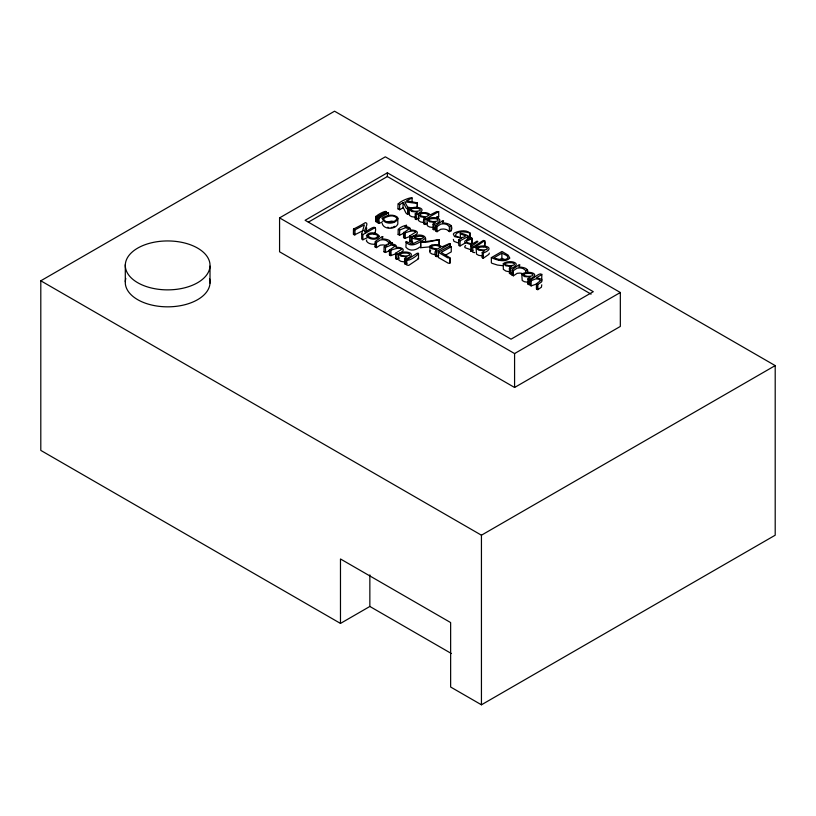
<?xml version="1.0" encoding="UTF-8"?>
<svg xmlns="http://www.w3.org/2000/svg" width="816" height="816" viewBox="0 0 816 816"><rect width="100%" height="100%" fill="white"/><g stroke="black" fill="none" stroke-linecap="round" stroke-linejoin="round"><path stroke-width="1.22" d="M392.404 242.607L390.823 244.066C392.578 243.974 396.892 244.412 396.382 246.86L395.903 247.238C402.706 247.105 407.878 250.604 396.933 254.113L395.536 253.246L401.707 249.329C397.933 244.871 379.511 256.938 395.25 246.004L391.364 245.035L385.499 247.34C381.664 246.422 390.65 242.393 392.404 242.607L392.404 244.851M406.511 225.308L404.93 226.777C406.684 226.685 410.999 227.123 410.489 229.571L410.009 229.939C416.813 229.806 421.984 233.315 411.05 236.824L409.652 235.957L415.813 232.04C412.049 227.582 393.618 239.649 409.357 228.704L405.481 227.735L399.616 230.041C395.77 229.133 404.756 225.094 406.511 225.308L406.511 227.552M375.095 227.633L362.855 234.641L361.712 233.855L364.375 224.869L354.97 229.826L353.501 229.235L354.185 228.704A139.893 80.764 0 0 0 362.263 224.451L365.364 222.625C369.658 222.727 363.63 229.928 364.63 231.999C369.352 230.275 377.828 221.768 375.085 233.029L373.759 233.947M419.75 247.075C415.762 250.532 409.489 251.603 405.899 247.187L406.205 241.485L412.182 244.127L421.036 239.618C397.545 238.476 429.736 228.888 425.238 241.526M458.531 239.904L460.071 240.781L467.446 236.864L469.445 237.344C468.965 234.376 451.574 230.785 465.742 235.895C462.886 238.619 458.347 237.68 455.42 235.691C456.052 230.398 466.171 231.652 469.965 233.101C466.232 229.439 459.082 230.785 454.583 232.856A4.406 2.55 0 0 0 453.349 234.202L454.563 236.62L461.652 238.099L458.531 239.904L458.827 245.534L460.071 245.953L465.701 242.75M386.254 211.548L377.186 216.74C372.932 217.168 384.989 210.263 386.254 211.548L386.223 213.914M388.487 212.833L379.42 218.035C375.289 218.402 386.876 211.711 388.487 212.833L388.447 216.23M453.349 239.363L453.982 241.383L457.939 242.811M382.194 223.482C383.561 229.673 395.066 229.877 397.759 224.206A5.243 3.029 0 0 0 397.81 223.431L397.81 218.26M389.987 250.39L385.499 252.501L384.071 251.675M395.913 253.674L390.956 255.612L389.487 254.765M404.093 233.101L399.616 235.212L398.177 234.386M410.02 236.385L405.062 238.323L403.604 237.476M436.478 218.035L438.682 216.842L438.682 211.67L436.693 211.589L430.348 214.832L429.094 213.833A8.293 4.784 0 0 0 425.901 212.68L420.352 212.772L418.231 214.649L420.444 216.73L425.34 217.607C421.943 218.77 423.412 227.95 427.258 223.115M418.424 213.812L418.404 220.483L420.444 221.901L423.392 222.564M450.187 246.86L450.187 243.76L449.545 243.505L441.854 246.911L440.589 245.912A8.293 4.784 0 0 0 437.407 244.759L431.848 244.861L429.736 246.728L431.939 248.809L436.846 249.686C433.449 250.849 434.918 260.039 438.763 255.194M429.93 245.891L429.91 252.562L431.939 253.98L434.887 254.643M365.803 232.703L366.731 227.929M413.141 243.199L412.111 242.291L412.58 241.699M363.528 230.428L354.399 234.926L353.501 234.406L353.593 229.01M412.07 197.941C410.081 196.748 394.618 203.765 399.626 204.612L403.033 202.643C404.889 203.714 405.848 210.946 408.306 208.396L404.726 201.827L415.854 203.296L417.394 202.858L406.562 200.767L412.07 197.941L412.07 202.082M403.033 202.643L403.033 207.815L399.626 209.783L398.269 208.774M418.526 253.297L418.496 258.815L408.765 265.363L406.766 265.098L406.766 259.927L417.231 253.215C421.852 252.654 408.877 262.048 406.766 259.927M484.633 240.679L474.81 247.442L472.811 247.177L483.276 240.465C486.142 239.812 485.316 245.565 483.847 246.748M529.849 279.97C532.97 279.368 540.151 271.422 541.64 274.676L536.52 277.705L540.712 278.95L542.13 280.653L541.416 282.04L537.866 284.468L536.418 283.825L540.478 280.714L538.642 279.205L535.826 278.837L531.155 280.724L529.849 279.97L529.849 285.141L531.155 285.896L536.887 283.907M541.64 279.847L541.895 274.247M541.753 284.815L541.416 287.212L537.866 289.629L536.612 288.711M366.741 239.986L366.353 240.914C368.047 243.943 372.402 244.586 375.595 244.147M387.447 246.167L386.335 245.636A8.701 5.018 0 0 0 382.837 244.912L380.185 245.167L376.451 247.636L375.207 246.942L375.503 241.322L381.99 236.609L383 236.722L381.857 238.68C384.764 239.251 391.547 239.221 390.599 243.709M375.207 246.942L376.013 246.126M435.785 225.859L442.568 220.708L443.578 220.81L442.435 222.768C446.995 223.247 454.012 224.165 451.177 230.908L449.351 231.622L446.903 229.735A8.701 5.018 0 0 0 443.414 229L440.762 229.255L437.029 231.734C433.245 230.897 437.203 219.402 435.928 231.265M523.26 273.819A8.701 5.018 0 0 0 519.772 273.085L517.12 273.34L513.386 275.808L512.142 275.114L512.428 269.504L518.925 264.792L519.925 264.894L518.782 266.852C522.138 267.352 529.288 267.668 527.524 272.921M512.142 275.114L512.938 274.298M449.83 263.242L449.84 257.744L441.119 252.409L451.258 246.738L449.942 245.922L438.223 252.236L438.223 257.407L448.29 263.221L449.932 263.099L449.932 257.927M420.617 242.321L427.696 242.046L439.243 239.68L420.617 242.321L420.709 247.707L430.828 246.758M438.1 245.371L439.243 244.851L439.243 239.68M471.658 238.874L471.709 237.925L469.679 238.027L464.998 241.036A3.06 1.765 0 0 0 465.151 242.556L471.281 244.739L470.689 245.871L471.505 246.228L477.87 241.679L477.125 241.108L472.546 243.831L471.128 243.79L467.476 242.678L466.497 241.781L466.752 240.944L471.658 238.874L471.658 244.045L470.771 244.382M471.658 244.045L471.995 238.486M390.599 241.638L388.773 242.362L386.335 240.465A8.701 5.018 0 0 0 382.837 239.741L380.185 239.996L376.451 242.464L376.451 247.636M451.177 225.736L449.351 226.45L446.903 224.563A8.701 5.018 0 0 0 443.414 223.829L440.762 224.094L437.029 226.562L437.029 231.734M527.524 269.81L525.708 270.535L523.26 268.648A8.701 5.018 0 0 0 519.772 267.913L517.12 268.168L513.386 270.647L513.386 275.808M403.033 207.815C404.889 208.886 405.848 216.118 408.306 213.568L407.898 212.272M409.112 209.273C414.62 204.653 430.491 208.814 416.242 214.404L416.242 219.565L415.242 218.994L415.242 213.823L417.588 212.027L411.692 211.497L409.112 209.273L409.53 215.434L411.692 216.668L415.987 217.321M426.931 219.565C432.439 214.945 448.31 219.106 434.071 224.686L434.071 229.857L433.061 229.276L433.061 224.114L435.407 222.319L429.512 221.789L426.931 219.565L427.349 225.726L429.512 226.96L433.806 227.613M398.443 254C403.951 249.38 419.822 253.531 405.572 259.121L405.572 264.292L404.573 263.711L404.573 258.539L406.919 256.754L401.023 256.224L398.443 254L398.861 260.161L401.023 261.385L405.317 262.048M476.116 247.952C481.613 243.341 497.495 247.493 483.245 253.082L483.245 258.254L482.236 257.672L482.236 252.501L484.592 250.706L478.696 250.175L476.116 247.952L476.524 254.123L478.696 255.347L482.99 256.01M503.288 263.65C508.796 259.029 524.668 263.18 510.418 268.77L510.418 273.941L509.419 273.36L509.419 268.189L511.765 266.404L505.869 265.873L503.288 263.65L503.329 269.341L505.869 271.045L508.643 271.646M521.791 274.329C527.299 269.708 543.17 273.87 528.921 279.46L528.921 284.621L527.921 284.05L527.921 278.878L530.267 277.083L524.372 276.553L521.791 274.329L522.209 280.49L524.372 281.724L528.666 282.377M465.64 245.585L464.998 246.208A3.06 1.765 0 0 0 465.151 247.727L471.281 249.91L470.924 251.277L472.852 250.543M416.242 219.565L419.036 217.637M434.071 229.857L435.346 228.868M405.572 264.292L406.858 263.303M483.245 258.254L488.917 254.327L489.304 253.093M510.418 273.941L513.213 272.014M528.921 284.621L530.206 283.631M415.242 218.994L415.956 218.453M433.061 229.276L433.775 228.745M404.573 263.711L405.287 263.18M482.236 257.672L482.95 257.142M509.419 273.36L510.133 272.83M527.921 284.05L528.635 283.519M418.424 218.984L419.169 218.443M429.93 251.063L430.675 250.532M424.779 223.105L423.983 224.084M436.285 255.184L435.489 256.163M396.209 258.019L395.617 258.652L396.933 259.284L398.932 257.999M425.238 238.425C420.005 242.087 411.488 248.758 405.899 242.015M410.315 240.72L409.724 241.352L411.05 241.985L411.05 236.824M340.476 623.424L40.8 450.401L40.8 280.796L334.56 111.2L775.2 365.599L775.2 535.204L481.44 704.8L450.636 687.021L450.636 622.567L340.476 558.97L340.476 623.424L369.852 606.461L451.37 653.524M279.572 217.882L385.325 156.825L620.333 292.505L620.333 326.431L514.58 387.478L279.572 251.797L279.572 217.882L514.58 353.563L620.333 292.505M387.365 172.798L305.113 220.289L511.04 339.181L593.293 291.689L387.365 172.798L387.365 176.531L591.09 294.148M308.397 222.125L387.365 176.531M491.354 257.611L501.983 251.471L508.133 255.112L509.827 258.121C505.237 262.874 496.536 260.059 491.354 257.611L491.354 262.772L492.038 263.323L497.474 265.057L502.799 265.69M501.881 253.184L493.751 257.876C497.974 259.141 504.604 261.518 508.093 257.856L506.95 255.653L501.881 253.184L501.881 258.346L498.831 260.11M40.8 280.796L481.44 535.204L775.2 365.599M445.179 255.316L451.258 251.909L451.258 246.738M377.186 221.911L375.758 221.442L376.778 220.871M382.429 221.564C382.204 222.962 376.156 224.012 379.012 222.156M367.241 237.701L362.855 239.802L361.712 239.027L361.712 233.855M438.682 211.67L425.615 219.106L423.983 218.912M450.187 243.76L437.121 251.185L435.489 250.991M353.593 234.182L354.185 233.876M393.455 226.868L394.587 226.307M474.81 252.613L472.811 252.348L472.811 247.177M436.693 216.76L437.376 216.577M387.212 221.972L391.517 221.136L394.791 221.605M391.139 227.521L392.312 227.276M449.83 258.07L447.576 257.774L438.223 252.236M438.304 244.963L439.243 244.851M408.153 207.223L413.59 208.192M387.569 227.287L388.763 227.531M417.914 258.325L418.588 258.601M501.881 258.346L505.512 259.835M471.322 242.944L471.995 243.647M438.039 216.597L438.682 216.842M435.928 226.093L437.029 226.562M512.142 269.943L513.386 270.647M375.207 241.771L376.451 242.464M415.242 213.823L416.242 214.404M433.061 224.114L434.071 224.686M482.236 252.501L483.245 253.082M509.419 268.189L510.418 268.77M527.921 278.878L528.921 279.46M404.573 258.539L405.572 259.121M541.569 278.899L541.895 279.419M484.633 245.851L484.571 240.547M537.866 284.468L537.866 289.629M537.377 284.427L537.377 289.598M536.418 283.825L536.418 288.997M531.155 280.724L531.155 285.896M527.422 269.525L527.422 272.626M525.708 270.535L525.708 272.605M514.58 353.563L514.58 387.478M512.275 270.178L512.275 275.349M481.44 535.204L481.44 704.8M471.709 237.925L471.709 243.086M471.505 246.228L471.505 251.399M470.924 246.106L470.924 251.277M470.026 232.917L470.026 238.088M469.71 233.264L469.771 239.088M467.446 236.864L467.446 239.965M460.326 233.396L460.377 237.895M460.071 240.781L460.071 245.953M451.075 225.44L451.075 230.612M449.351 226.45L449.351 231.622M439.09 239.873L439.09 245.035M436.397 251.42L436.397 256.591M424.901 219.341L424.901 224.512M420.709 242.536L420.709 247.707M417.394 202.858L417.394 208.029M417.2 203.143L417.2 207.284M412.111 237.13L412.111 242.291M409.652 235.957L409.724 241.352M408 209.09L408 214.261M407.735 209.151L407.735 214.322M405.062 233.152L405.062 238.323M404.583 233.182L404.583 238.354M403.604 232.305L403.553 237.721M399.626 204.612L399.626 209.783M399.616 230.041L399.616 235.212M398.177 229.214L398.126 234.631M398.024 203.704L397.943 209.049M396.933 254.113L396.933 259.284M395.536 253.246L395.617 258.652M390.956 250.441L390.956 255.612M390.466 250.471L390.466 255.643M389.487 249.604L389.436 255.01M388.773 242.362L388.773 244.423M385.499 247.34L385.499 252.501M384.071 246.514L384.02 251.93M379.022 218.107L379.022 223.278M378.094 217.801L378.094 222.972M377.992 217.556L377.992 222.727M376.788 216.811L376.788 221.983M375.86 216.515L375.86 221.687M375.758 216.271L375.758 221.442M375.35 242.005L375.35 247.177M369.852 574.872L369.852 606.461M362.855 234.641L362.855 239.802M354.97 229.826L354.97 234.998M353.501 229.235L353.501 234.406M210.008 266.128A42.371 24.47 0 0 1 145.391 286.222A42.371 24.47 0 0 1 147.553 243.872A42.371 24.47 0 0 1 210.008 266.128L210.008 283.091M125.297 264.69L125.297 281.653M209.579 278.827A42.371 24.47 0 0 1 167.331 306.836A42.371 24.47 0 0 1 125.817 278.46M428.849 215.087L426.38 216.791C413.845 216.169 423.29 210.518 428.849 215.087M440.354 247.166L437.886 248.87C425.34 248.258 434.795 242.597 440.354 247.166M379.287 236.242C377.227 240.863 368.699 239.629 366.353 235.753C368.628 231.397 377.094 232.162 379.287 236.242M382.194 218.311C383.561 224.502 395.066 224.706 397.759 219.035A5.243 3.029 0 0 0 396.943 216.832C392.639 213.843 385.978 215.24 382.194 218.311M368.057 235.334L367.934 235.895C370.311 238.374 375.727 239.7 377.849 236.293L376.982 234.977L373.595 233.927L370.097 234.284L368.057 235.334M383.438 218.586C384.866 223.574 393.72 223.564 396.596 219.351A4.396 2.54 0 0 0 396.382 217.658C392.965 214.2 386.937 216.413 383.438 218.586M411.009 209.345L411.356 210.395L414.375 211.222A8.374 4.835 0 0 0 417.965 211.099C423.096 210.803 418.863 207.682 416.14 208.355A8.435 4.865 0 0 0 412.376 208.661L411.009 209.345M400.34 254.062L400.687 255.122L403.706 255.938A8.374 4.835 0 0 0 407.296 255.826C412.427 255.53 408.194 252.409 405.47 253.082A8.435 4.865 0 0 0 401.707 253.388L400.34 254.062M428.828 219.626L429.175 220.687L432.194 221.513A8.374 4.835 0 0 0 435.785 221.391C440.915 221.095 436.682 217.974 433.959 218.647A8.435 4.865 0 0 0 430.195 218.953L428.828 219.626M478.003 248.023L478.349 249.074L481.379 249.9A8.374 4.835 0 0 0 484.959 249.788C490.09 249.492 485.857 246.361 483.143 247.044A8.435 4.865 0 0 0 479.369 247.35L478.003 248.023M505.186 263.711L505.532 264.772L508.552 265.588A8.374 4.835 0 0 0 512.142 265.475C517.273 265.18 513.04 262.058 510.316 262.732A8.435 4.865 0 0 0 506.552 263.038L505.186 263.711M523.688 274.4L524.035 275.451L527.054 276.277A8.374 4.835 0 0 0 530.645 276.165C535.775 275.859 531.542 272.738 528.819 273.411A8.435 4.865 0 0 0 525.055 273.717L523.688 274.4M414.365 236.966C415.497 238.843 421.413 239.445 423.718 237.66L422.555 236.569L419.893 236.222L414.365 236.966"/></g></svg>
